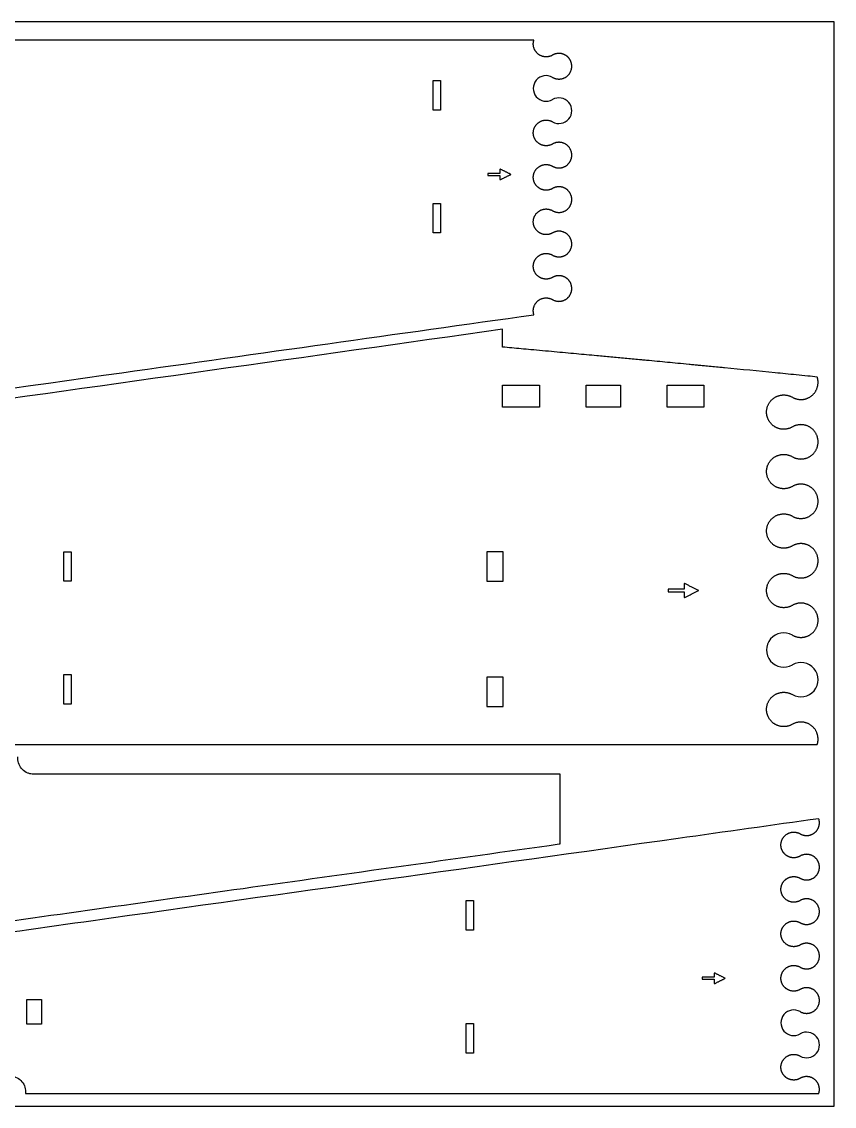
# Model space of a CAD drawing. Header units: millimetres. Extents: x -1421 to 1426, y -1337 to 584.
# Drawn here: x -962 to -512, y -16 to 584 of the extents above; entities that cross this region are included whole.
import ezdxf

# ---------------------------------------------------------------- set-up
doc = ezdxf.new("R2010")
doc.units = ezdxf.units.MM
doc.header["$MEASUREMENT"] = 0
doc.layers.add('Predeterminada', color=18, linetype='Continuous', true_color=0x000000)

msp = doc.modelspace()

# ---------------------------------------------------------------- linework, layer by layer
at = {"layer": 'Predeterminada'}
for p, q in [((-678.244, 574.166), (-1229.879, 574.166)), ((-667.948, 565.808), (-667.948, 565.808)), ((-667.948, 565.808), (-667.948, 565.808)), ((-734.008, 535.407), (-734.008, 551.717)), ((-734.008, 551.717), (-729.921, 551.717)), ((-729.921, 551.717), (-729.921, 535.407)), ((-729.921, 535.407), (-734.008, 535.407)), ((-667.948, 516.624), (-667.948, 516.624)), ((-703.827, 500.383), (-703.827, 499.817)), ((-703.827, 499.817), (-703.827, 499.251)), ((-667.948, 492.032), (-667.948, 492.032)), ((-667.948, 492.032), (-667.948, 492.032)), ((-734.008, 467.435), (-734.008, 483.745)), ((-734.008, 483.745), (-729.921, 483.745)), ((-729.921, 483.745), (-729.921, 467.435)), ((-729.921, 467.435), (-734.008, 467.435)), ((-667.948, 467.44), (-667.948, 467.44)), ((-667.948, 467.44), (-667.948, 467.44)), ((-667.948, 442.848), (-667.948, 442.848)), ((-667.948, 442.848), (-667.948, 442.848)), ((-695.665, 404.289), (-695.665, 414.128)), ((-695.63, 371.072), (-695.63, 383.304)), ((-695.63, 383.304), (-675.242, 383.304)), ((-675.242, 383.304), (-675.242, 371.072)), ((-649.418, 371.072), (-649.418, 383.304)), ((-649.418, 383.304), (-630.39, 383.304)), ((-630.39, 383.304), (-630.39, 371.072)), ((-604.566, 371.072), (-604.566, 383.304)), ((-604.566, 383.304), (-584.178, 383.304)), ((-584.178, 383.304), (-584.178, 371.072)), ((-675.242, 371.072), (-695.63, 371.072)), ((-630.39, 371.072), (-649.418, 371.072)), ((-584.178, 371.072), (-604.566, 371.072)), ((-535.292, 360.104), (-535.292, 360.104)), ((-535.292, 360.104), (-535.292, 360.104)), ((-535.292, 327.205), (-535.292, 327.205)), ((-535.292, 327.205), (-535.292, 327.205)), ((-535.292, 294.307), (-535.292, 294.307)), ((-535.292, 294.307), (-535.292, 294.307)), ((-938.352, 291.07), (-934.271, 291.07)), ((-938.352, 274.76), (-938.352, 291.07)), ((-934.271, 291.07), (-934.271, 274.76)), ((-934.271, 274.76), (-938.352, 274.76)), ((-604.07, 270.38), (-604.07, 269.633)), ((-604.07, 269.633), (-604.07, 268.886)), ((-535.292, 261.408), (-535.292, 261.408)), ((-938.352, 206.788), (-938.352, 223.098)), ((-938.352, 223.098), (-934.271, 223.098)), ((-934.271, 223.098), (-934.271, 206.788)), ((-934.271, 206.788), (-938.352, 206.788)), ((-535.292, 195.611), (-535.292, 195.611)), ((-535.292, 195.611), (-535.292, 195.611)), ((-1247.3, 184.43), (-695.665, 184.43)), ((-695.665, 184.43), (-521.518, 184.43)), ((-663.796, 129.693), (-663.796, 167.596)), ((-530.949, 122.739), (-530.949, 122.739)), ((-530.949, 122.739), (-530.949, 122.739)), ((-715.691, 81.751), (-715.691, 98.061)), ((-715.691, 98.061), (-711.6, 98.061)), ((-711.6, 98.061), (-711.6, 81.751)), ((-530.949, 98.147), (-530.949, 98.147)), ((-530.949, 98.147), (-530.949, 98.147)), ((-711.6, 81.751), (-715.691, 81.751)), ((-530.949, 73.555), (-530.949, 73.555)), ((-530.949, 73.555), (-530.949, 73.555)), ((-585.259, 55.677), (-585.259, 55.111)), ((-585.259, 55.111), (-585.259, 54.546)), ((-530.949, 48.963), (-530.949, 48.963)), ((-958.768, 29.824), (-958.768, 43.415)), ((-958.768, 43.415), (-950.575, 43.415)), ((-950.575, 43.415), (-950.575, 29.824)), ((-715.691, 13.78), (-715.691, 30.089)), ((-715.691, 30.089), (-711.6, 30.089)), ((-711.6, 30.089), (-711.6, 13.78)), ((-950.575, 29.824), (-958.768, 29.824)), ((-711.6, 13.78), (-715.691, 13.78)), ((-530.949, -0.221), (-530.949, -0.221)), ((-530.949, -0.221), (-530.949, -0.221)), ((-959.451, -8.579), (-520.653, -8.579))]:
    msp.add_line(p, q, dxfattribs=at)
for points in [[(-1412.073, -15.702), (-512.073, -15.702), (-512.073, 584.298), (-1412.073, 584.298), (-1412.073, -15.702)], [(-704.242, 274.76), (-695.242, 274.76), (-695.242, 291.07), (-704.242, 291.07), (-704.242, 274.76)], [(-704.242, 205.429), (-695.242, 205.429), (-695.242, 221.739), (-704.242, 221.739), (-704.242, 205.429)]]:
    msp.add_lwpolyline(points, dxfattribs=at)
for centre, radius, start, end in [((-671.498, 547.364), 7.099, 59.999997, 300), ((-664.399, 535.068), 7.099, 240.000006, 119.999981), ((-540.04, 236.734), 9.497, 60.000006, 299.999981), ((-530.543, 220.285), 9.497, 239.999997, 120), ((-534.499, 30.519), 7.099, 60.000006, 299.999981), ((-527.4, 18.223), 7.099, 239.999997, 120)]:
    msp.add_arc(centre, radius, start, end, dxfattribs=at)
at = {"layer": 'Predeterminada', "extrusion": (2.59258e-06, -4.98349e-06, 1)}
msp.add_arc((-667.948, 541.216, -0.004), 0.000019, 294.969911, 300.000031, dxfattribs=at)
at = {"layer": 'Predeterminada', "extrusion": (-5.79163e-06, 1.20422e-05, 1)}
msp.add_arc((-667.948, 541.216, 0.01), 0.00000647, 111.370004, 119.999987, dxfattribs=at)
at = {"layer": 'Predeterminada', "extrusion": (4.33034e-06, -9.00372e-06, 1)}
msp.add_arc((-535.292, 228.51, -0.004), 0.00000866, 291.370005, 299.999985, dxfattribs=at)
at = {"layer": 'Predeterminada', "extrusion": (-1.93844e-06, 3.72604e-06, 1)}
msp.add_arc((-535.292, 228.51, 0.002), 0.0000255, 114.969898, 120.000061, dxfattribs=at)
at = {"layer": 'Predeterminada', "extrusion": (5.7916e-06, -1.20421e-05, 1)}
msp.add_arc((-530.949, 24.371, -0.003), 0.00000647, 291.369982, 300, dxfattribs=at)
at = {"layer": 'Predeterminada', "extrusion": (-2.59258e-06, 4.98348e-06, 1)}
msp.add_arc((-530.949, 24.371, 0.001), 0.000019, 114.969912, 120.000044, dxfattribs=at)
at = {"layer": 'Predeterminada'}
for points, weights, knots in [([(-667.948, 565.808), (-671.498, 563.758), (-675.047, 565.808), (-678.597, 567.857), (-678.597, 571.956), (-678.597, 573.089), (-678.244, 574.166)], [1, 0.866025424858, 1, 0.866025424858, 1, 0.958980705376, 0.943079348684], [4216.6219344, 4216.6219344, 4216.6219344, 4224.9995144, 4224.9995144, 4233.3770944, 4233.3770944, 4235.9420768, 4235.9420768, 4235.9420768]), ([(-657.3, 559.66), (-657.3, 560.602), (-657.546, 561.512), (-658.458, 564.887), (-661.689, 566.221), (-664.921, 567.556), (-667.948, 565.808)], [0.957501023386, 0.970006384691, 1, 0.897117578566, 1, 0.897117578566, 1], [4199.8444224, 4199.8444224, 4199.8444224, 4201.978887, 4201.978887, 4209.300408, 4209.300408, 4216.621929, 4216.621929, 4216.621929]), ([(-667.948, 553.512), (-664.399, 551.462), (-660.849, 553.512), (-657.3, 555.561), (-657.3, 559.66)], [1, 0.866025431502, 1, 0.866025463444, 0.999999936116], [4183.0892629, 4183.0892629, 4183.0892629, 4191.4668437, 4191.4668437, 4199.8444224, 4199.8444224, 4199.8444224]), ([(-667.948, 516.624), (-671.498, 514.574), (-675.047, 516.624), (-678.597, 518.673), (-678.597, 522.772), (-678.597, 526.87), (-675.047, 528.92), (-671.498, 530.969), (-667.948, 528.92)], [1, 0.866025397827, 1, 0.866025397827, 1, 0.866025397827, 1, 0.866025397827, 1], [4082.558295, 4082.558295, 4082.558295, 4090.9358757, 4090.9358757, 4099.3134565, 4099.3134565, 4107.6910372, 4107.6910372, 4116.068618, 4116.068618, 4116.068618]), ([(-667.948, 504.328), (-664.399, 502.278), (-660.849, 504.328), (-657.3, 506.377), (-657.3, 510.476), (-657.3, 514.574), (-660.849, 516.624), (-664.399, 518.673), (-667.948, 516.624)], [0.999999995439, 0.866025427138, 1, 0.866025424858, 1, 0.866025424858, 1, 0.866025424858, 1], [4049.0479737, 4049.0479737, 4049.0479737, 4057.4255534, 4057.4255534, 4065.8031331, 4065.8031331, 4074.1807129, 4074.1807129, 4082.5582927, 4082.5582927, 4082.5582927]), ([(-667.948, 492.032), (-671.498, 489.982), (-675.047, 492.032), (-678.597, 494.081), (-678.597, 498.18), (-678.597, 502.278), (-675.047, 504.328), (-671.498, 506.377), (-667.948, 504.328)], [1, 0.866025424858, 1, 0.866025424858, 1, 0.866025424858, 1, 0.866025427138, 0.999999995439], [4015.5376548, 4015.5376548, 4015.5376548, 4023.9152346, 4023.9152346, 4032.2928144, 4032.2928144, 4040.6703941, 4040.6703941, 4049.0479737, 4049.0479737, 4049.0479737]), ([(-667.948, 479.736), (-664.399, 477.687), (-660.849, 479.736), (-657.3, 481.785), (-657.3, 485.884), (-657.3, 489.982), (-660.849, 492.032), (-664.399, 494.081), (-667.948, 492.032)], [1, 0.866025424858, 1, 0.866025424858, 1, 0.866025424858, 1, 0.866025424858, 1], [3982.0273305, 3982.0273305, 3982.0273305, 3990.4049102, 3990.4049102, 3998.78249, 3998.78249, 4007.1600697, 4007.1600697, 4015.5376494, 4015.5376494, 4015.5376494]), ([(-667.948, 467.44), (-671.498, 465.391), (-675.047, 467.44), (-678.597, 469.489), (-678.597, 473.588), (-678.597, 477.687), (-675.047, 479.736), (-671.498, 481.785), (-667.948, 479.736)], [1, 0.866025424858, 1, 0.866025424858, 1, 0.866025424858, 1, 0.866025424858, 1], [3948.5170115, 3948.5170115, 3948.5170115, 3956.8945913, 3956.8945913, 3965.272171, 3965.272171, 3973.6497508, 3973.6497508, 3982.0273305, 3982.0273305, 3982.0273305]), ([(-667.948, 455.144), (-664.399, 453.095), (-660.849, 455.144), (-657.3, 457.193), (-657.3, 461.292), (-657.3, 465.391), (-660.849, 467.44), (-664.399, 469.489), (-667.948, 467.44)], [1, 0.866025424858, 1, 0.866025424858, 1, 0.866025424858, 1, 0.866025424858, 1], [3915.0066872, 3915.0066872, 3915.0066872, 3923.384267, 3923.384267, 3931.7618467, 3931.7618467, 3940.1394264, 3940.1394264, 3948.5170062, 3948.5170062, 3948.5170062]), ([(-667.948, 442.848), (-671.498, 440.799), (-675.047, 442.848), (-678.597, 444.897), (-678.597, 448.996), (-678.597, 453.095), (-675.047, 455.144), (-671.498, 457.193), (-667.948, 455.144)], [1, 0.866025424858, 1, 0.866025424858, 1, 0.866025424858, 1, 0.866025424858, 1], [3881.4963683, 3881.4963683, 3881.4963683, 3889.873948, 3889.873948, 3898.2515278, 3898.2515278, 3906.6291075, 3906.6291075, 3915.0066872, 3915.0066872, 3915.0066872]), ([(-657.3, 436.7), (-657.3, 437.643), (-657.546, 438.553), (-658.458, 441.927), (-661.689, 443.262), (-664.921, 444.596), (-667.948, 442.848)], [0.957501023386, 0.970006384691, 1, 0.897117578566, 1, 0.897117578566, 1], [3864.7188563, 3864.7188563, 3864.7188563, 3866.8533209, 3866.8533209, 3874.1748419, 3874.1748419, 3881.4963629, 3881.4963629, 3881.4963629]), ([(-667.948, 430.552), (-664.399, 428.503), (-660.849, 430.552), (-657.3, 432.601), (-657.3, 436.7)], [1, 0.866025424858, 1, 0.8660254568, 0.999999936116], [3847.9636968, 3847.9636968, 3847.9636968, 3856.3412776, 3856.3412776, 3864.7188563, 3864.7188563, 3864.7188563]), ([(-678.244, 422.194), (-678.597, 423.271), (-678.597, 424.404), (-678.597, 428.503), (-675.047, 430.552), (-671.498, 432.601), (-667.948, 430.552)], [0.943079391453, 0.95898076054, 1, 0.866025424858, 1, 0.866025424858, 1], [3828.6435543, 3828.6435543, 3828.6435543, 3831.2085337, 3831.2085337, 3839.5861152, 3839.5861152, 3847.9636968, 3847.9636968, 3847.9636968]), ([(-535.292, 376.553), (-530.543, 373.812), (-525.795, 376.553), (-521.046, 379.295), (-521.046, 384.778), (-521.046, 386.294), (-521.518, 387.734)], [1, 0.866025424858, 1, 0.866025424858, 1, 0.95898075076, 0.943079383871], [5303.1990212, 5303.1990212, 5303.1990212, 5311.5766025, 5311.5766025, 5319.9541838, 5319.9541838, 5322.5191638, 5322.5191638, 5322.5191638]), ([(-549.537, 368.328), (-549.537, 373.812), (-544.789, 376.553), (-540.04, 379.295), (-535.292, 376.553)], [0.999999936116, 0.8660254568, 1, 0.866025424858, 1], [5286.4438617, 5286.4438617, 5286.4438617, 5294.8214405, 5294.8214405, 5303.1990212, 5303.1990212, 5303.1990212]), ([(-535.292, 360.104), (-539.342, 357.765), (-543.665, 359.55), (-547.987, 361.335), (-549.208, 365.85), (-549.537, 367.067), (-549.537, 368.328)], [1, 0.897117578566, 1, 0.897117578566, 1, 0.970006384691, 0.957501023386], [5269.6663551, 5269.6663551, 5269.6663551, 5276.9878761, 5276.9878761, 5284.3093971, 5284.3093971, 5286.4438617, 5286.4438617, 5286.4438617]), ([(-535.292, 343.655), (-530.543, 340.913), (-525.795, 343.655), (-521.046, 346.396), (-521.046, 351.879), (-521.046, 357.362), (-525.795, 360.104), (-530.543, 362.845), (-535.292, 360.104)], [1, 0.866025424858, 1, 0.866025424858, 1, 0.866025424858, 1, 0.866025424858, 1], [5236.1560308, 5236.1560308, 5236.1560308, 5244.5336105, 5244.5336105, 5252.9111903, 5252.9111903, 5261.28877, 5261.28877, 5269.6663497, 5269.6663497, 5269.6663497]), ([(-535.292, 327.205), (-540.04, 324.464), (-544.789, 327.205), (-549.537, 329.947), (-549.537, 335.43), (-549.537, 340.913), (-544.789, 343.655), (-540.04, 346.396), (-535.292, 343.655)], [1, 0.866025424858, 1, 0.866025424858, 1, 0.866025424858, 1, 0.866025424858, 1], [5202.6457119, 5202.6457119, 5202.6457119, 5211.0232916, 5211.0232916, 5219.4008713, 5219.4008713, 5227.7784511, 5227.7784511, 5236.1560308, 5236.1560308, 5236.1560308]), ([(-535.292, 310.756), (-530.543, 308.014), (-525.795, 310.756), (-521.046, 313.498), (-521.046, 318.981), (-521.046, 324.464), (-525.795, 327.205), (-530.543, 329.947), (-535.292, 327.205)], [1, 0.866025424858, 1, 0.866025424858, 1, 0.866025424858, 1, 0.866025424858, 1], [5169.1353875, 5169.1353875, 5169.1353875, 5177.5129673, 5177.5129673, 5185.890547, 5185.890547, 5194.2681267, 5194.2681267, 5202.6457065, 5202.6457065, 5202.6457065]), ([(-535.292, 294.307), (-540.04, 291.565), (-544.789, 294.307), (-549.537, 297.048), (-549.537, 302.531), (-549.537, 308.014), (-544.789, 310.756), (-540.04, 313.498), (-535.292, 310.756)], [1, 0.866025424858, 1, 0.866025424858, 1, 0.866025424858, 1, 0.866025424858, 1], [5135.6250686, 5135.6250686, 5135.6250686, 5144.0026483, 5144.0026483, 5152.3802281, 5152.3802281, 5160.7578078, 5160.7578078, 5169.1353875, 5169.1353875, 5169.1353875]), ([(-535.292, 277.857), (-530.543, 275.116), (-525.795, 277.857), (-521.046, 280.599), (-521.046, 286.082), (-521.046, 291.565), (-525.795, 294.307), (-530.543, 297.048), (-535.292, 294.307)], [0.999999995439, 0.866025427138, 1, 0.866025424858, 1, 0.866025424858, 1, 0.866025424858, 1], [5102.1147443, 5102.1147443, 5102.1147443, 5110.4923239, 5110.4923239, 5118.8699037, 5118.8699037, 5127.2474834, 5127.2474834, 5135.6250632, 5135.6250632, 5135.6250632]), ([(-535.292, 261.408), (-540.04, 258.667), (-544.789, 261.408), (-549.537, 264.15), (-549.537, 269.633), (-549.537, 275.116), (-544.789, 277.857), (-540.04, 280.599), (-535.292, 277.857)], [1, 0.866025424858, 1, 0.866025424858, 1, 0.866025424858, 1, 0.866025427138, 0.999999995439], [5068.6044253, 5068.6044253, 5068.6044253, 5076.9820051, 5076.9820051, 5085.3595849, 5085.3595849, 5093.7371646, 5093.7371646, 5102.1147443, 5102.1147443, 5102.1147443]), ([(-535.292, 244.959), (-530.543, 242.217), (-525.795, 244.959), (-521.046, 247.7), (-521.046, 253.184), (-521.046, 258.667), (-525.795, 261.408), (-530.543, 264.15), (-535.292, 261.408)], [1, 0.866025397827, 1, 0.866025397827, 1, 0.866025397827, 1, 0.866025397827, 1], [5035.0941001, 5035.0941001, 5035.0941001, 5043.4716808, 5043.4716808, 5051.8492615, 5051.8492615, 5060.2268423, 5060.2268423, 5068.604423, 5068.604423, 5068.604423]), ([(-549.537, 203.836), (-549.537, 209.319), (-544.789, 212.06), (-540.04, 214.802), (-535.292, 212.06)], [0.999999936116, 0.866025463444, 1, 0.866025431502, 1], [4951.3182956, 4951.3182956, 4951.3182956, 4959.6958743, 4959.6958743, 4968.0734551, 4968.0734551, 4968.0734551]), ([(-535.292, 195.611), (-539.342, 193.273), (-543.665, 195.058), (-547.987, 196.843), (-549.208, 201.357), (-549.537, 202.575), (-549.537, 203.836)], [1, 0.897117578566, 1, 0.897117578566, 1, 0.970006384691, 0.957501023386], [4934.540789, 4934.540789, 4934.540789, 4941.86231, 4941.86231, 4949.183831, 4949.183831, 4951.3182956, 4951.3182956, 4951.3182956]), ([(-521.518, 184.43), (-521.046, 185.87), (-521.046, 187.387), (-521.046, 192.87), (-525.795, 195.611), (-530.543, 198.353), (-535.292, 195.611)], [0.943079348684, 0.958980705376, 1, 0.866025424858, 1, 0.866025424858, 1], [4915.2206413, 4915.2206413, 4915.2206413, 4917.7856236, 4917.7856236, 4926.1632036, 4926.1632036, 4934.5407836, 4934.5407836, 4934.5407836]), ([(-530.949, 135.035), (-527.4, 132.986), (-523.85, 135.035), (-520.301, 137.084), (-520.301, 141.183), (-520.301, 142.316), (-520.653, 143.393)], [1, 0.866025424858, 1, 0.866025424858, 1, 0.95898076054, 0.943079391453], [5736.8494278, 5736.8494278, 5736.8494278, 5745.2270094, 5745.2270094, 5753.6045909, 5753.6045909, 5756.1695703, 5756.1695703, 5756.1695703]), ([(-541.598, 128.887), (-541.598, 132.986), (-538.048, 135.035), (-534.499, 137.084), (-530.949, 135.035)], [0.999999936116, 0.8660254568, 1, 0.866025424858, 1], [5720.0942683, 5720.0942683, 5720.0942683, 5728.471847, 5728.471847, 5736.8494278, 5736.8494278, 5736.8494278]), ([(-530.949, 122.739), (-533.977, 120.991), (-537.208, 122.325), (-540.44, 123.66), (-541.352, 127.034), (-541.598, 127.944), (-541.598, 128.887)], [1, 0.897117578566, 1, 0.897117578566, 1, 0.970006384691, 0.957501023386], [5703.3167617, 5703.3167617, 5703.3167617, 5710.6382827, 5710.6382827, 5717.9598037, 5717.9598037, 5720.0942683, 5720.0942683, 5720.0942683]), ([(-530.949, 110.443), (-527.4, 108.394), (-523.85, 110.443), (-520.301, 112.492), (-520.301, 116.591), (-520.301, 120.69), (-523.85, 122.739), (-527.4, 124.788), (-530.949, 122.739)], [1, 0.866025424858, 1, 0.866025424858, 1, 0.866025424858, 1, 0.866025424858, 1], [5669.8064374, 5669.8064374, 5669.8064374, 5678.1840171, 5678.1840171, 5686.5615969, 5686.5615969, 5694.9391766, 5694.9391766, 5703.3167563, 5703.3167563, 5703.3167563]), ([(-530.949, 98.147), (-534.499, 96.098), (-538.048, 98.147), (-541.598, 100.196), (-541.598, 104.295), (-541.598, 108.394), (-538.048, 110.443), (-534.499, 112.492), (-530.949, 110.443)], [1, 0.866025424858, 1, 0.866025424858, 1, 0.866025424858, 1, 0.866025424858, 1], [5636.2961184, 5636.2961184, 5636.2961184, 5644.6736982, 5644.6736982, 5653.0512779, 5653.0512779, 5661.4288577, 5661.4288577, 5669.8064374, 5669.8064374, 5669.8064374]), ([(-530.949, 85.851), (-527.4, 83.802), (-523.85, 85.851), (-520.301, 87.9), (-520.301, 91.999), (-520.301, 96.098), (-523.85, 98.147), (-527.4, 100.196), (-530.949, 98.147)], [1, 0.866025424858, 1, 0.866025424858, 1, 0.866025424858, 1, 0.866025424858, 1], [5602.7857941, 5602.7857941, 5602.7857941, 5611.1633739, 5611.1633739, 5619.5409536, 5619.5409536, 5627.9185333, 5627.9185333, 5636.2961131, 5636.2961131, 5636.2961131]), ([(-530.949, 73.555), (-534.499, 71.506), (-538.048, 73.555), (-541.598, 75.604), (-541.598, 79.703), (-541.598, 83.802), (-538.048, 85.851), (-534.499, 87.9), (-530.949, 85.851)], [1, 0.866025424858, 1, 0.866025424858, 1, 0.866025424858, 1, 0.866025424858, 1], [5569.2754752, 5569.2754752, 5569.2754752, 5577.6530549, 5577.6530549, 5586.0306347, 5586.0306347, 5594.4082144, 5594.4082144, 5602.7857941, 5602.7857941, 5602.7857941]), ([(-530.949, 61.259), (-527.4, 59.21), (-523.85, 61.259), (-520.301, 63.309), (-520.301, 67.407), (-520.301, 71.506), (-523.85, 73.555), (-527.4, 75.604), (-530.949, 73.555)], [0.999999995439, 0.866025427138, 1, 0.866025424858, 1, 0.866025424858, 1, 0.866025424858, 1], [5535.7651509, 5535.7651509, 5535.7651509, 5544.1427305, 5544.1427305, 5552.5203103, 5552.5203103, 5560.89789, 5560.89789, 5569.2754698, 5569.2754698, 5569.2754698]), ([(-530.949, 48.963), (-534.499, 46.914), (-538.048, 48.963), (-541.598, 51.013), (-541.598, 55.111), (-541.598, 59.21), (-538.048, 61.259), (-534.499, 63.309), (-530.949, 61.259)], [1, 0.866025424858, 1, 0.866025424858, 1, 0.866025424858, 1, 0.866025427138, 0.999999995439], [5502.2548319, 5502.2548319, 5502.2548319, 5510.6324117, 5510.6324117, 5519.0099915, 5519.0099915, 5527.3875712, 5527.3875712, 5535.7651509, 5535.7651509, 5535.7651509]), ([(-530.949, 36.667), (-527.4, 34.618), (-523.85, 36.667), (-520.301, 38.717), (-520.301, 42.815), (-520.301, 46.914), (-523.85, 48.963), (-527.4, 51.013), (-530.949, 48.963)], [1, 0.866025397827, 1, 0.866025397827, 1, 0.866025397827, 1, 0.866025397827, 1], [5468.7445066, 5468.7445066, 5468.7445066, 5477.1220874, 5477.1220874, 5485.4996681, 5485.4996681, 5493.8772489, 5493.8772489, 5502.2548296, 5502.2548296, 5502.2548296]), ([(-541.598, 5.927), (-541.598, 10.026), (-538.048, 12.075), (-534.499, 14.125), (-530.949, 12.075)], [0.999999936116, 0.866025463444, 1, 0.866025431502, 1], [5384.9687022, 5384.9687022, 5384.9687022, 5393.3462809, 5393.3462809, 5401.7238617, 5401.7238617, 5401.7238617]), ([(-530.949, -0.221), (-533.977, -1.969), (-537.208, -0.634), (-540.44, 0.7), (-541.352, 4.075), (-541.598, 4.985), (-541.598, 5.927)], [1, 0.897117578566, 1, 0.897117578566, 1, 0.970006384691, 0.957501023386], [5368.1911956, 5368.1911956, 5368.1911956, 5375.5127166, 5375.5127166, 5382.8342376, 5382.8342376, 5384.9687022, 5384.9687022, 5384.9687022]), ([(-520.653, -8.579), (-520.301, -7.502), (-520.301, -6.369), (-520.301, -2.27), (-523.85, -0.221), (-527.4, 1.829), (-530.949, -0.221)], [0.943079348684, 0.958980705376, 1, 0.866025424858, 1, 0.866025424858, 1], [5348.8710479, 5348.8710479, 5348.8710479, 5351.4360302, 5351.4360302, 5359.8136102, 5359.8136102, 5368.1911902, 5368.1911902, 5368.1911902])]:
    msp.add_rational_spline(points, weights, degree=2, knots=knots, dxfattribs=at)
for points, degree, knots in [([(-690.975, 499.817), (-694.011, 501.329), (-697.048, 502.84), (-697.048, 501.611), (-697.048, 500.383), (-700.438, 500.383), (-703.827, 500.383)], 2, [0, 0, 0, 6.9175843, 6.9175843, 11.0582093, 11.0582093, 25.1363343, 25.1363343, 25.1363343]), ([(-703.827, 499.251), (-700.438, 499.251), (-697.048, 499.251), (-697.048, 498.023), (-697.048, 496.794), (-694.011, 498.305), (-690.975, 499.817)], 2, [-25.1363343, -25.1363343, -25.1363343, -11.0582093, -11.0582093, -6.9175843, -6.9175843, 0, 0, 0]), ([(-1229.879, 344.467), (-1122.008, 359.684), (-1014.136, 374.895), (-906.262, 390.092), (-830.257, 400.799), (-754.251, 411.5), (-678.244, 422.194)], 3, [3271.4677383, 3271.4677383, 3271.4677383, 3271.4677383, 3598.3388209, 3598.3388209, 3598.3388209, 3828.6435543, 3828.6435543, 3828.6435543, 3828.6435543]), ([(-695.665, 414.128), (-803.536, 398.912), (-911.408, 383.701), (-1019.282, 368.504), (-1095.287, 357.796), (-1171.293, 347.096), (-1247.3, 336.402)], 3, [3271.4677383, 3271.4677383, 3271.4677383, 3271.4677383, 3598.3388209, 3598.3388209, 3598.3388209, 3828.6435543, 3828.6435543, 3828.6435543, 3828.6435543]), ([(-521.518, 387.734), (-523.275, 387.912), (-525.032, 388.09), (-526.789, 388.268), (-528.898, 388.481), (-531.006, 388.694), (-533.114, 388.906), (-537.034, 389.3), (-540.953, 389.691), (-544.873, 390.078), (-554.16, 390.996), (-563.45, 391.888), (-572.739, 392.782), (-573.612, 392.866), (-574.486, 392.95), (-575.359, 393.034), (-576.667, 393.16), (-577.975, 393.286), (-579.283, 393.412), (-580.591, 393.538), (-581.9, 393.664), (-583.208, 393.79), (-583.643, 393.832), (-584.078, 393.874), (-584.513, 393.916), (-584.949, 393.958), (-585.385, 394), (-585.822, 394.042), (-586.7, 394.127), (-587.579, 394.212), (-588.458, 394.296), (-588.894, 394.339), (-589.331, 394.381), (-589.768, 394.423), (-590.204, 394.465), (-590.641, 394.507), (-591.077, 394.549), (-591.517, 394.592), (-591.957, 394.634), (-592.396, 394.677), (-594.485, 394.878), (-596.573, 395.079), (-598.662, 395.28), (-600.555, 395.462), (-602.448, 395.643), (-604.341, 395.824), (-606.234, 396.005), (-608.126, 396.185), (-610.019, 396.364), (-612.004, 396.553), (-613.989, 396.741), (-615.974, 396.928), (-616.413, 396.97), (-616.852, 397.011), (-617.291, 397.053), (-618.164, 397.135), (-619.037, 397.217), (-619.91, 397.299), (-621.221, 397.423), (-622.532, 397.546), (-623.842, 397.669), (-625.152, 397.792), (-626.462, 397.914), (-627.771, 398.037), (-629.08, 398.159), (-630.389, 398.282), (-631.697, 398.404), (-633.005, 398.526), (-634.312, 398.648), (-635.62, 398.769), (-636.927, 398.891), (-638.233, 399.012), (-639.54, 399.134), (-640.846, 399.255), (-642.152, 399.376), (-643.458, 399.497), (-647.226, 399.846), (-650.995, 400.195), (-654.763, 400.542), (-658.829, 400.917), (-662.896, 401.291), (-666.962, 401.664), (-671.314, 402.064), (-675.666, 402.463), (-680.018, 402.861), (-683.499, 403.179), (-686.979, 403.497), (-690.46, 403.814), (-692.195, 403.972), (-693.93, 404.131), (-695.665, 404.289)], 3, [3089.2954428, 3089.2954428, 3089.2954428, 3089.2954428, 3094.5935686, 3094.5935686, 3094.5935686, 3100.9507486, 3100.9507486, 3100.9507486, 3112.7679743, 3112.7679743, 3112.7679743, 3140.7650471, 3140.7650471, 3140.7650471, 3143.3962112, 3143.3962112, 3143.3962112, 3147.339046, 3147.339046, 3147.339046, 3151.2820738, 3151.2820738, 3151.2820738, 3152.593242, 3152.593242, 3152.593242, 3153.9077744, 3153.9077744, 3153.9077744, 3156.5560596, 3156.5560596, 3156.5560596, 3157.8724539, 3157.8724539, 3157.8724539, 3159.1874598, 3159.1874598, 3159.1874598, 3160.5131758, 3160.5131758, 3160.5131758, 3166.8075204, 3166.8075204, 3166.8075204, 3172.5129346, 3172.5129346, 3172.5129346, 3178.2164796, 3178.2164796, 3178.2164796, 3184.1975317, 3184.1975317, 3184.1975317, 3185.521283, 3185.521283, 3185.521283, 3188.1512116, 3188.1512116, 3188.1512116, 3192.1011169, 3192.1011169, 3192.1011169, 3196.0474146, 3196.0474146, 3196.0474146, 3199.9903364, 3199.9903364, 3199.9903364, 3203.9301366, 3203.9301366, 3203.9301366, 3207.8670687, 3207.8670687, 3207.8670687, 3211.801374, 3211.801374, 3211.801374, 3223.1550874, 3223.1550874, 3223.1550874, 3235.4054109, 3235.4054109, 3235.4054109, 3248.5160144, 3248.5160144, 3248.5160144, 3259.0019339, 3259.0019339, 3259.0019339, 3264.228157, 3264.228157, 3264.228157, 3264.228157]), ([(-587.102, 269.633), (-591.111, 271.628), (-595.12, 273.624), (-595.12, 272.002), (-595.12, 270.38), (-599.595, 270.38), (-604.07, 270.38)], 2, [0, 0, 0, 6.9175843, 6.9175843, 11.0582093, 11.0582093, 25.1363343, 25.1363343, 25.1363343]), ([(-604.07, 268.886), (-599.595, 268.886), (-595.12, 268.886), (-595.12, 267.264), (-595.12, 265.642), (-591.111, 267.637), (-587.102, 269.633)], 2, [-25.1363343, -25.1363343, -25.1363343, -11.0582093, -11.0582093, -6.9175843, -6.9175843, 0, 0, 0]), ([(-663.796, 167.596), (-663.796, 167.734), (-663.796, 167.873), (-663.796, 168.012), (-760.835, 168.012), (-857.875, 168.012), (-954.914, 168.012), (-955.486, 168.012), (-956.058, 168.067), (-956.62, 168.177), (-957.183, 168.287), (-957.735, 168.45), (-958.267, 168.666), (-959.353, 169.107), (-960.352, 169.766), (-961.184, 170.592), (-961.992, 171.395), (-962.643, 172.356), (-963.088, 173.404), (-963.55, 174.489), (-963.791, 175.667), (-963.79, 176.847), (-963.79, 177.126), (-963.79, 177.406), (-963.79, 177.686)], 3, [4603.374349, 4603.374349, 4603.374349, 4603.374349, 4603.791248, 4603.791248, 4603.791248, 4895.3051038, 4895.3051038, 4895.3051038, 4897.0237881, 4897.0237881, 4897.0237881, 4898.7468208, 4898.7468208, 4898.7468208, 4902.2700707, 4902.2700707, 4902.2700707, 4905.6913704, 4905.6913704, 4905.6913704, 4909.2335751, 4909.2335751, 4909.2335751, 4910.0739028, 4910.0739028, 4910.0739028, 4910.0739028]), ([(-520.653, 143.393), (-546.588, 139.744), (-572.523, 136.096), (-598.457, 132.448), (-706.357, 117.273), (-814.258, 102.11), (-922.161, 86.958), (-976.134, 79.379), (-1030.107, 71.803), (-1084.08, 64.229), (-1142.362, 56.05), (-1200.644, 47.875), (-1258.927, 39.702), (-1259.099, 39.677), (-1259.272, 39.652), (-1259.445, 39.627), (-1259.445, 39.579), (-1259.445, 39.532), (-1259.445, 39.484), (-1259.445, 39.463), (-1259.445, 39.442), (-1259.445, 39.421), (-1259.445, 39.418), (-1259.445, 39.416), (-1259.445, 39.414)], 3, [3828.6435543, 3828.6435543, 3828.6435543, 3828.6435543, 3907.2263018, 3907.2263018, 3907.2263018, 4234.1652231, 4234.1652231, 4234.1652231, 4397.6987398, 4397.6987398, 4397.6987398, 4574.2861453, 4574.2861453, 4574.2861453, 4574.8094403, 4574.8094403, 4574.8094403, 4574.9529816, 4574.9529816, 4574.9529816, 4575.0160879, 4575.0160879, 4575.0160879, 4575.0231194, 4575.0231194, 4575.0231194, 4575.0231194]), ([(-1402.587, 25.714), (-1376.653, 29.363), (-1350.718, 33.011), (-1324.783, 36.659), (-1216.884, 51.834), (-1108.982, 66.997), (-1001.079, 82.149), (-947.106, 89.728), (-893.133, 97.304), (-839.16, 104.878), (-780.878, 113.057), (-722.596, 121.232), (-664.314, 129.405), (-664.141, 129.43), (-663.969, 129.455), (-663.796, 129.48), (-663.796, 129.527), (-663.796, 129.575), (-663.796, 129.623), (-663.796, 129.644), (-663.796, 129.665), (-663.796, 129.686), (-663.796, 129.689), (-663.796, 129.691), (-663.796, 129.693)], 3, [3828.6435543, 3828.6435543, 3828.6435543, 3828.6435543, 3907.2263018, 3907.2263018, 3907.2263018, 4234.1652231, 4234.1652231, 4234.1652231, 4397.6987398, 4397.6987398, 4397.6987398, 4574.2861453, 4574.2861453, 4574.2861453, 4574.8094403, 4574.8094403, 4574.8094403, 4574.9529816, 4574.9529816, 4574.9529816, 4575.0160879, 4575.0160879, 4575.0160879, 4575.0231194, 4575.0231194, 4575.0231194, 4575.0231194]), ([(-572.406, 55.111), (-575.443, 56.623), (-578.479, 58.134), (-578.479, 56.906), (-578.479, 55.677), (-581.869, 55.677), (-585.259, 55.677)], 2, [0, 0, 0, 6.9175843, 6.9175843, 11.0582093, 11.0582093, 25.1363343, 25.1363343, 25.1363343]), ([(-585.259, 54.546), (-581.869, 54.546), (-578.479, 54.546), (-578.479, 53.317), (-578.479, 52.088), (-575.443, 53.6), (-572.406, 55.111)], 2, [-25.1363343, -25.1363343, -25.1363343, -11.0582093, -11.0582093, -6.9175843, -6.9175843, 0, 0, 0]), ([(-1259.445, 1.511), (-1259.445, 1.373), (-1259.445, 1.234), (-1259.445, 1.095), (-1162.405, 1.095), (-1065.366, 1.095), (-968.326, 1.095), (-967.754, 1.095), (-967.182, 1.04), (-966.621, 0.93), (-966.058, 0.82), (-965.505, 0.657), (-964.974, 0.441), (-963.887, 0), (-962.889, -0.659), (-962.057, -1.485), (-961.249, -2.288), (-960.598, -3.249), (-960.152, -4.297), (-959.691, -5.382), (-959.45, -6.56), (-959.451, -7.74), (-959.451, -8.019), (-959.451, -8.299), (-959.451, -8.579)], 3, [4603.374349, 4603.374349, 4603.374349, 4603.374349, 4603.791248, 4603.791248, 4603.791248, 4895.3051038, 4895.3051038, 4895.3051038, 4897.0237881, 4897.0237881, 4897.0237881, 4898.7468208, 4898.7468208, 4898.7468208, 4902.2700707, 4902.2700707, 4902.2700707, 4905.6913704, 4905.6913704, 4905.6913704, 4909.2335751, 4909.2335751, 4909.2335751, 4910.0739028, 4910.0739028, 4910.0739028, 4910.0739028])]:
    msp.add_open_spline(points, degree=degree, knots=knots, dxfattribs=at)

doc.saveas('drawing.dxf')
